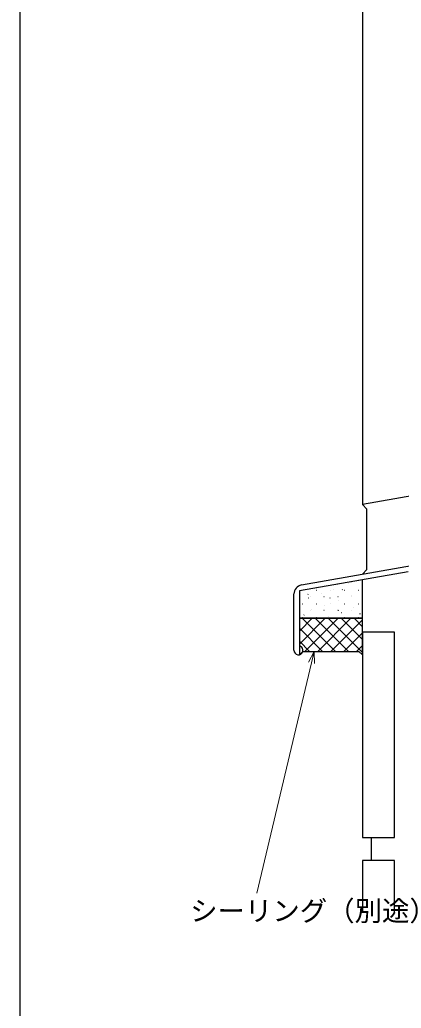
# Model space of a CAD drawing. Units: millimetres, scale not verified. Extents: x -437 to 438, y -681 to 679.
# Drawn here: x -436.8 to -353.3, y 7.9 to 224.2 of the extents above; entities that cross this region are included whole.
import ezdxf
from ezdxf.enums import TextEntityAlignment as Align

# ---------------------------------------------------------------- set-up
doc = ezdxf.new("R2010")
doc.units = ezdxf.units.MM
doc.header["$LTSCALE"] = 4
for name, color, linetype in [('0-2_YKK_11', 7, 'Continuous'), ('0-6_YKK_ZWAK', 7, 'Continuous'), ('0-7_YSS_K', 3, 'Continuous')]:
    doc.layers.add(name, color=color, linetype=linetype)
doc.layers.add('0-5_YKK_D', color=6, linetype='Continuous', lineweight=18)
doc.styles.add('ＭＳ ゴシック', font='')
doc.styles.get('ＭＳ ゴシック').set_extended_font_data('MS Gothic')

msp = doc.modelspace()

# ---------------------------------------------------------------- linework, layer by layer
at = {"layer": '0-2_YKK_11'}
for p, q in [((-368.036, 99.619), (-368.027, 99.622)), ((-364.916, 100.724), (-364.907, 100.727)), ((-364.151, 100.973), (-364.101, 100.973)), ((-376.802, 86.209), (-376.802, 98.531)), ((-373.748, 98.401), (-373.664, 98.456)), ((-373.57, 97.659), (-373.56, 97.663)), ((-373.271, 97.983), (-373.221, 97.983)), ((-371.846, 99.358), (-371.796, 99.358)), ((-370.779, 98.647), (-370.77, 98.651)), ((-370.231, 97.983), (-370.181, 97.983)), ((-368.945, 97.662), (-368.862, 97.717)), ((-368.806, 99.358), (-368.756, 99.358)), ((-367.191, 97.983), (-367.141, 97.983)), ((-366.256, 99.442), (-366.172, 99.497)), ((-365.766, 99.358), (-365.716, 99.358)), ((-364.27, 98.112), (-364.261, 98.115)), ((-364.151, 97.983), (-364.101, 97.983)), ((-362.726, 99.358), (-362.676, 99.358)), ((-374.886, 96.368), (-374.836, 96.368)), ((-371.846, 96.368), (-371.796, 96.368)), ((-370.18, 96.019), (-370.171, 96.022)), ((-368.806, 96.368), (-368.756, 96.368)), ((-367.06, 97.123), (-367.051, 97.127)), ((-365.766, 96.368), (-365.716, 96.368)), ((-363.671, 95.483), (-363.662, 95.486)), ((-362.726, 96.368), (-362.676, 96.368)), ((-361.806, 93.209), (-375.602, 93.209)), ((-375.602, 90.4), (-372.793, 93.209)), ((-375.602, 87.572), (-369.965, 93.209)), ((-367.703, 85.959), (-374.953, 93.209)), ((-374.886, 93.378), (-374.836, 93.378)), ((-374.632, 93.898), (-374.549, 93.953)), ((-374.386, 85.959), (-367.136, 93.209)), ((-373.271, 94.993), (-373.221, 94.993)), ((-372.924, 95.047), (-372.914, 95.051)), ((-364.874, 85.959), (-372.124, 93.209)), ((-371.846, 93.378), (-371.796, 93.378)), ((-371.558, 85.959), (-364.308, 93.209)), ((-370.231, 94.993), (-370.181, 94.993)), ((-369.754, 93.209), (-369.746, 93.214)), ((-361.806, 85.72), (-369.296, 93.209)), ((-369.205, 93.523), (-369.195, 93.527)), ((-368.806, 93.378), (-368.756, 93.378)), ((-367.191, 94.993), (-367.141, 94.993)), ((-367.14, 94.939), (-367.057, 94.994)), ((-361.806, 88.548), (-366.467, 93.209)), ((-366.414, 94.511), (-366.405, 94.515)), ((-365.766, 93.378), (-365.716, 93.378)), ((-364.151, 94.993), (-364.101, 94.993)), ((-361.806, 91.377), (-363.639, 93.209)), ((-362.726, 93.378), (-362.676, 93.378)), ((-362.338, 94.2), (-362.254, 94.255)), ((-370.531, 85.959), (-375.602, 91.03)), ((-368.73, 85.959), (-361.806, 92.882)), ((-365.901, 85.959), (-361.806, 90.054)), ((-373.359, 85.959), (-375.602, 88.202)), ((-363.073, 85.959), (-361.806, 87.225)), ((-375.52, 85.291), (-375.602, 85.373))]:
    msp.add_line(p, q, dxfattribs=at)
for points in [[(-375.149, 100.5), (-290.002, 115.514), (-290.002, 120.055)], [(-351.804, 103.398), (-375.602, 99.202), (-375.602, 87.409), (-375.418, 87.132)], [(-375.602, 93.209), (-375.602, 85.209), (-374.852, 85.959), (-362.556, 85.959), (-361.806, 85.209), (-361.806, 93.209)]]:
    msp.add_lwpolyline(points, dxfattribs=at)
msp.add_lwpolyline([(-361.806, 101.635), (-375.602, 99.202), (-375.602, 93.209), (-361.806, 93.209)], close=True, dxfattribs=at)
for centre, radius, start, end in [((-374.802, 98.531), 2, 99.99999, 180.00002), ((-375.802, 86.209), 1, 180.00002, 67.38012)]:
    msp.add_arc(centre, radius, start, end, dxfattribs=at)
at = {"layer": '0-5_YKK_D'}
for points in [[(-372.331, 85.959), (-372.921, 83.478), (-384.921, 33.05)], [(-373.586, 83.636), (-372.331, 85.959), (-372.257, 83.32)]]:
    msp.add_lwpolyline(points, dxfattribs=at)
at = {"layer": '0-6_YKK_ZWAK'}
msp.add_line((-436.8, 643.8), (-436.8, -681.2), dxfattribs=at)
at = {"layer": '0-7_YSS_K'}
for p, q in [((-361.802, 311.513), (-361.802, 118.085)), ((-360.802, 117.085), (-361.802, 118.085)), ((-360.802, 103.854), (-360.802, 117.085)), ((-360.802, 103.854), (-361.802, 102.854)), ((-359.802, 40.209), (-359.802, 45.209))]:
    msp.add_line(p, q, dxfattribs=at)
for points in [[(-316.802, 311.513), (-316.802, 126.02), (-361.802, 118.085)], [(-354.802, 28.8), (-354.802, 40.209), (-361.802, 40.209), (-361.802, 28.8)]]:
    msp.add_lwpolyline(points, dxfattribs=at)
msp.add_lwpolyline([(-354.802, 90.209), (-361.802, 90.209), (-361.802, 45.209), (-354.802, 45.209)], close=True, dxfattribs=at)

# ---------------------------------------------------------------- texts
at = {"layer": '0-5_YKK_D', "style": 'ＭＳ ゴシック'}
msp.add_text('シーリング（別途）', height=4.399, dxfattribs=at).set_placement((-399.508, 25.67), align=Align.BOTTOM_LEFT)

doc.saveas('drawing.dxf')
